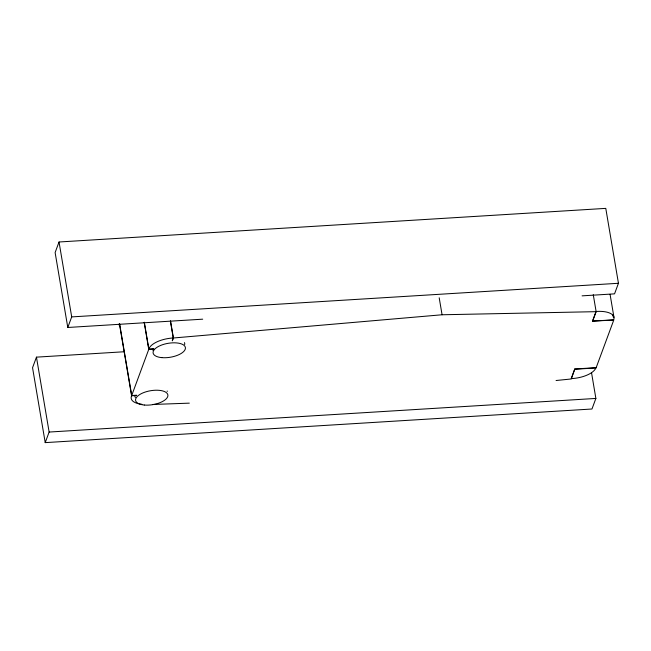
<?xml version="1.0" encoding="UTF-8"?>
<svg xmlns="http://www.w3.org/2000/svg" width="651" height="651" viewBox="0 0 651 651"><rect width="100%" height="100%" fill="white"/><g stroke="black" fill="none" stroke-linecap="round" stroke-linejoin="round"><path stroke-width="0.98" d="M582.084 295.847L614.544 293.853L618.45 283.283L605.78 208.377L59.029 241.993L55.123 252.564L67.785 327.477L202.705 319.177M123.698 351.784L36.456 357.147L32.55 367.717L45.22 442.623L591.971 409.007L595.877 398.436L591.49 372.462M67.785 327.477L71.7 316.907L59.029 241.993M45.22 442.623L49.126 432.052L36.456 357.147M136.572 395.491L131.592 395.8L148.754 349.375L144.196 322.416M172.271 340.668L173.264 337.983L170.399 321.065M172.385 340.75L173.402 337.991L170.529 321.016M574.792 368.987L571.236 378.613A20.865 8.984 -9.6 0 0 595.958 367.685L574.792 368.987L571.252 378.972L556.068 380.51M592.5 321.114L596.056 311.495A20.865 8.984 -9.6 0 1 613.657 319.812L592.5 321.114L613.763 320.072L596.064 367.945L574.841 369.255M592.54 321.382L596.137 311.666L593.264 294.683M173.402 337.991L442.07 314.767L596.137 311.666M71.7 316.907L618.45 283.283M144.327 322.237L148.867 349.107L153.807 348.798M148.754 349.375L153.734 349.074M119.589 323.677L131.738 395.523L136.669 395.214M49.126 432.052L595.877 398.436M152.822 404.466L189.319 403.148M610.077 294.35L613.966 317.322M612.925 315.084L613.258 317.078M439.197 297.792L442.07 314.767M119.434 323.889L131.592 395.8M119.174 325.118A20.865 8.984 -9.6 0 1 118.734 324.263M148.867 349.107A20.865 8.984 -9.6 0 1 173.264 337.983M141.91 404.271A20.865 8.984 -9.6 0 1 131.738 395.523M167.193 390.982A16.365 7.047 -9.6 0 1 167.201 391.495M135.384 397.484A16.365 7.047 -9.6 0 1 134.863 396.044M184.453 342.613A16.365 7.047 -9.6 0 1 184.656 344.607M153.245 350.523A16.365 7.047 -9.6 0 1 152.48 349.139M144.27 405.028A16.365 7.047 -9.6 0 0 167.893 395.149A16.365 7.047 -9.6 0 0 143.033 392.862A16.365 7.047 -9.6 0 0 144.27 405.028M161.798 357.627A16.365 7.047 -9.6 0 0 185.421 347.748A16.365 7.047 -9.6 0 0 160.553 345.461A16.365 7.047 -9.6 0 0 161.798 357.627"/></g></svg>
